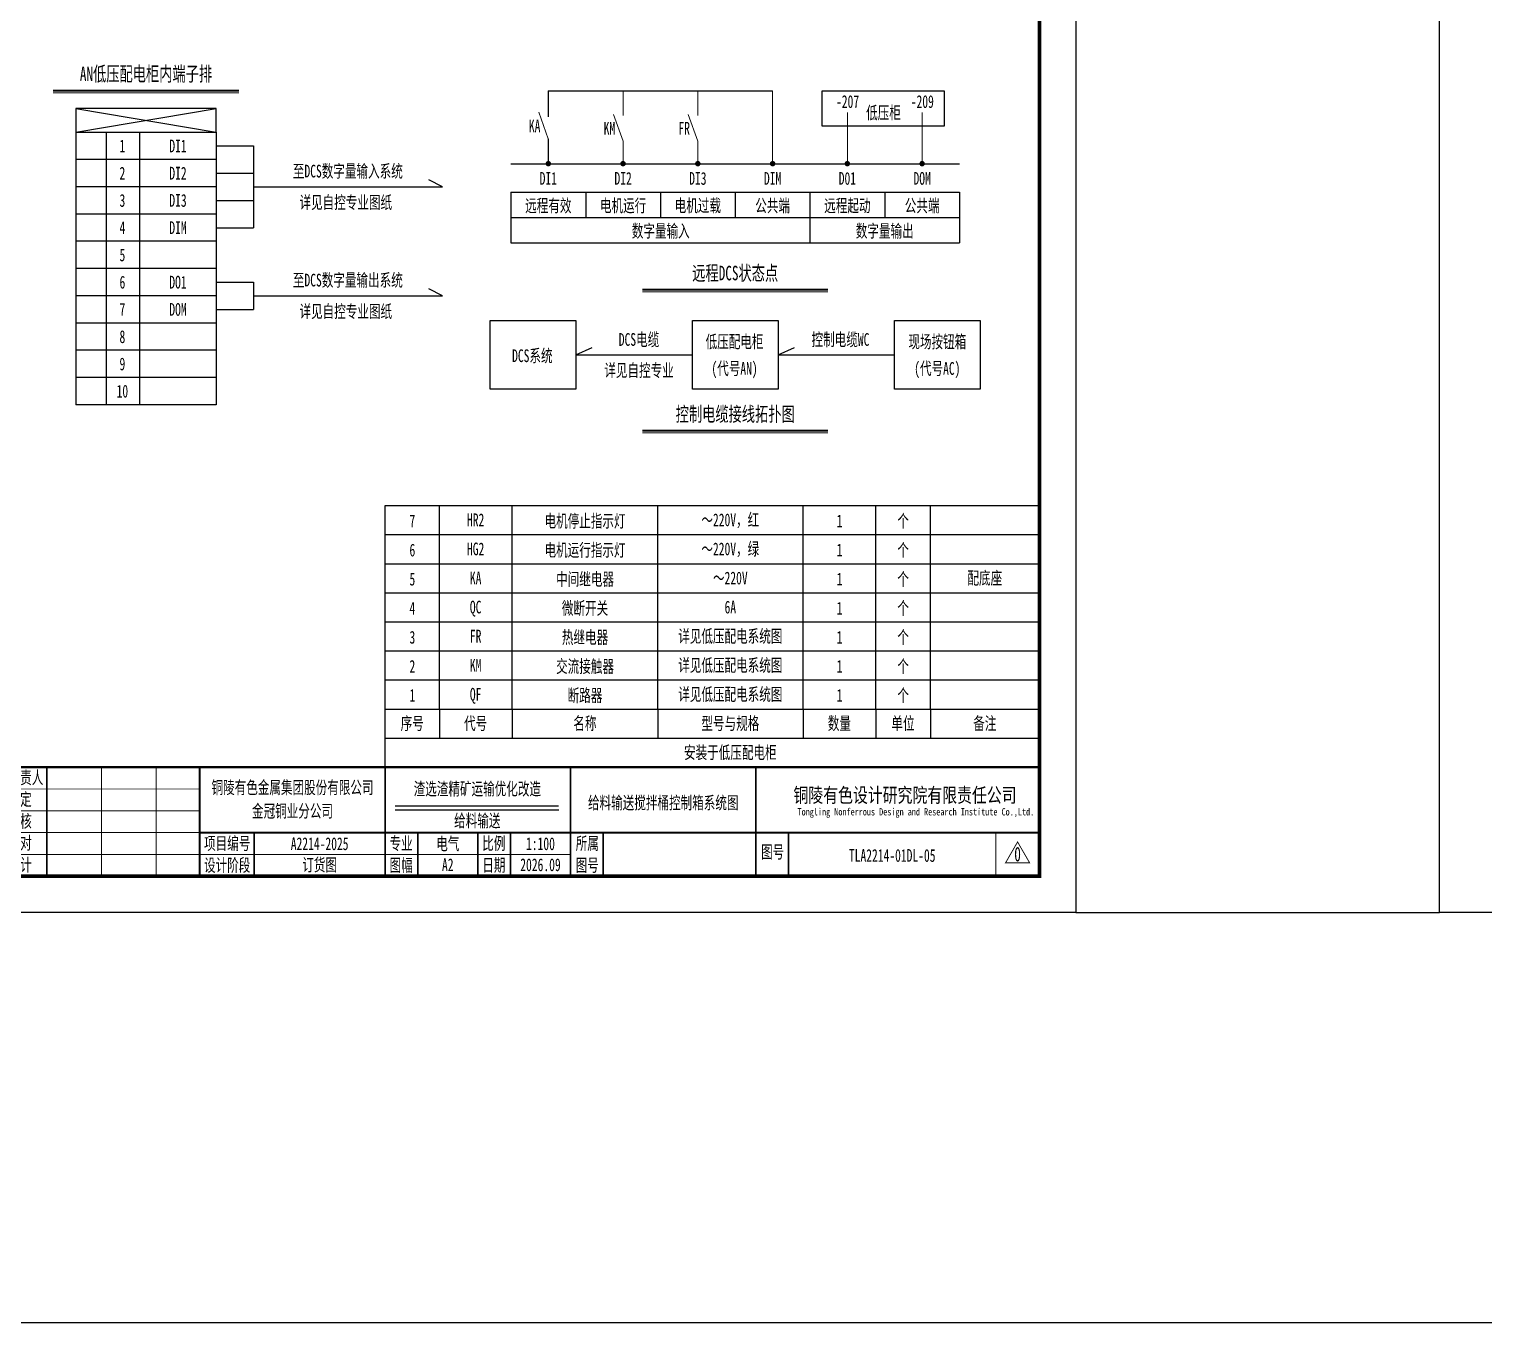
# Model space of a CAD drawing. Header units: millimetres. Extents: x 257344 to 1270023, y 272924 to 540726.
# Drawn here: x 658616 to 698634, y 446375 to 481975 of the extents above; entities that cross this region are included whole.
import ezdxf
from ezdxf.enums import TextEntityAlignment as Align

# ---------------------------------------------------------------- set-up
doc = ezdxf.new("R2010")
doc.units = ezdxf.units.MM
for name, color, linetype, lineweight in [('CAXA0层', 7, 'Continuous', 25), ('SW', 8, 'Continuous', 20), ('TEXT', 4, 'Continuous', 0)]:
    doc.layers.add(name, color=color, linetype=linetype, lineweight=lineweight)
for name, color, linetype in [('动力平面设备层', 1, 'Continuous'), ('图框', 7, 'Continuous'), ('标注-照明', 7, 'Continuous'), ('照明平面导线层', 3, 'Continuous'), ('照明平面设备层', 1, 'Continuous')]:
    doc.layers.add(name, color=color, linetype=linetype)
doc.styles.add('HZ', font='', dxfattribs={"width": 0.75})
doc.styles.add('标准', font='', dxfattribs={"width": 0.667})
doc.styles.get('HZ').set_extended_font_data('SimSun')
doc.styles.get('标准').set_extended_font_data('NSimSun')

# ---------------------------------------------------------------- blocks, each defined once
blk = doc.blocks.new('3')
at = {"layer": 'TEXT', "color": 7, "lineweight": 25, "style": 'HZ', "width": 0.75}
for s, height, p in [('铜陵有色设计研究院有限责任公司', 400, (221501, 249018)), ('Tongling Nonferrous Design and Research Institute Co.,Ltd.', 200, (221613, 248659))]:
    blk.add_text(s, height=height, dxfattribs=at).set_placement(p)
blk = doc.blocks.new('铜陵有色图签02')
at = {"layer": '图框', "linetype": 'Continuous', "lineweight": 50}
for p, q in [((-38401, 3003), (-38401, 1)), ((-29100, 3001), (-29100, 0))]:
    blk.add_line(p, q, dxfattribs=at)
at = {"layer": '图框', "color": 7, "linetype": 'Continuous', "lineweight": 25}
for p, q in [((-36201, 3010), (-36201, 9)), ((-34701, 3010), (-34701, 9)), ((-33401, 3017), (-33401, 16)), ((-31901, 3017), (-31901, 16)), ((-30601, 3017), (-30601, 16)), ((-29100, 1201), (-37501, 1201))]:
    blk.add_line(p, q, dxfattribs=at)
at = {"layer": '图框', "color": 7, "linetype": 'Continuous', "lineweight": 35}
for p, q in [((-27300, 3001), (-27300, 1)), ((-12000, 1201), (-12000, 1)), ((-6900, 1202), (-6900, 2)), ((-21600, 1197), (-21600, -3)), ((-17100, 1200), (-17100, 0)), ((-15450, 0), (-15450, 1200)), ((-14550, 1200), (-14550, 0))]:
    blk.add_line(p, q, dxfattribs=at)
at = {"layer": '图框', "lineweight": 25}
blk.add_line((-17723, 1830), (-13223, 1830), dxfattribs=at)
at = {"layer": '图框', "lineweight": 70, "const_width": 70}
blk.add_lwpolyline([(-17980, 3001), (0, 3001), (-38401, 3001)], dxfattribs=at)
at = {"layer": '图框', "color": 7, "linetype": 'Continuous', "lineweight": 25, "const_width": 25}
for points in [[(-37501, 3000), (-37501, 0)], [(-25800, 3001), (-25800, 1)], [(-24300, 3001), (-24300, 1)], [(-23100, 2401), (-37501, 2401)], [(-23100, 1801), (-37501, 1801)], [(-23100, 1201), (-29100, 1201)], [(-602, 943), (-932, 371), (-272, 371), (-602, 943)], [(-12900, 600), (-18000, 600), (-37501, 600)]]:
    blk.add_lwpolyline(points, dxfattribs=at)
at = {"layer": '图框', "linetype": 'Continuous', "lineweight": 50, "const_width": 50}
for points in [[(-23100, 3001), (-23100, 1)], [(-18000, 3000), (-18000, 0)]]:
    blk.add_lwpolyline(points, dxfattribs=at)
at = {"layer": '图框', "lineweight": 50, "const_width": 50}
for points in [[(-12900, 3001), (-12900, 1)], [(-7800, 3001), (-7800, 1)], [(0, 3000), (0, 0)], [(-23100, 1200), (0, 1200)]]:
    blk.add_lwpolyline(points, dxfattribs=at)
at = {"layer": '图框', "lineweight": 25, "const_width": 35}
blk.add_lwpolyline([(-17723, 1930), (-13223, 1930)], dxfattribs=at)
at = {"layer": '图框', "color": 7, "linetype": 'Continuous', "lineweight": 35, "const_width": 25}
blk.add_lwpolyline([(-1200, 1201), (-1200, 0)], dxfattribs=at)
at = {"layer": '图框', "linetype": 'Continuous', "lineweight": 70, "const_width": 70}
blk.add_lwpolyline([(-38401, 1), (0, 0)], dxfattribs=at)
at = {"layer": '图框', "lineweight": 25}
blk.add_blockref('3', (-228268, -246986), dxfattribs=at)
at = {"layer": 'TEXT', "color": 7, "lineweight": 25, "style": '标准', "width": 0.667}
for s, height, p in [('总  图', 300, (-36862, 2555)), ('建  筑', 300, (-34062, 2562)), ('热  工', 300, (-31262, 2562)), ('项目负责人', 350, (-28197, 2541)), ('会', 300, (-37942, 2054)), ('冶  炼', 300, (-36862, 1955)), ('化  工', 300, (-34062, 1962)), ('给排水', 300, (-31262, 1962)), ('审  定', 350, (-28197, 1941)), ('签', 300, (-37942, 1404)), ('选  矿', 300, (-36862, 1355)), ('暖  通', 300, (-34062, 1362)), ('自  控', 300, (-31262, 1362)), ('审  核', 350, (-28197, 1341)), ('栏', 300, (-37942, 754)), ('采  矿', 300, (-36862, 754)), ('机  械', 300, (-34062, 761)), ('电  气', 300, (-31262, 761)), ('校  对', 350, (-28197, 741)), ('项目编号', 350, (-22343, 730)), ('专业', 350, (-17559, 730)), ('比例', 350, (-15009, 730)), ('所属', 350, (-12438, 730)), ('图号', 350, (-7339, 495)), ('专  业', 300, (-36862, 170)), ('签  字', 300, (-35449, 170)), ('专  业', 300, (-34062, 177)), ('签  字', 300, (-32649, 177)), ('专  业', 300, (-31262, 177)), ('签  字', 300, (-29849, 177)), ('设  计', 350, (-28197, 139)), ('设计阶段', 350, (-22343, 130)), ('图幅', 350, (-17559, 130)), ('日期', 350, (-15009, 130)), ('图号', 350, (-12438, 130))]:
    blk.add_text(s, height=height, dxfattribs=at).set_placement(p, align=Align.CENTER)

msp = doc.modelspace()

# ---------------------------------------------------------------- linework, layer by layer
at = {"color": 2, "linetype": 'ByBlock', "lineweight": 25}
for p, q in [((659898.6, 479786), (663765.7, 479135.2)), ((659898.6, 479135.2), (663765.7, 479786)), ((659898.6, 479135.2), (659898.6, 471637.2)), ((659898.6, 479135.2), (663765.7, 479135.2)), ((660734.5, 479135.2), (660734.5, 471637.2)), ((661654, 479135.2), (661654, 471637.2)), ((663765.7, 479135.2), (663765.7, 471637.2)), ((663765.7, 478385.4), (659898.6, 478385.4)), ((663765.7, 477635.6), (659898.6, 477635.6)), ((663765.7, 476885.8), (659898.6, 476885.8)), ((663765.7, 476136), (659898.6, 476136)), ((663765.7, 475386.2), (659898.6, 475386.2)), ((663765.7, 474636.4), (659898.6, 474636.4)), ((663765.7, 473886.6), (659898.6, 473886.6)), ((663765.7, 473136.8), (659898.6, 473136.8)), ((663765.7, 472387), (659898.6, 472387)), ((663765.7, 471637.2), (659898.6, 471637.2))]:
    msp.add_line(p, q, dxfattribs=at)
at = {"color": 1, "linetype": 'ByBlock'}
for p, q in [((663765.7, 478760.3), (664784.6, 478760.3)), ((663765.7, 478010.5), (664784.6, 478010.5)), ((664784.6, 477635.6), (669985.9, 477635.6)), ((663765.7, 477260.7), (664784.6, 477260.7)), ((663765.7, 476510.9), (664784.6, 476510.9)), ((663765.7, 475011.3), (664784.6, 475011.3)), ((664784.6, 474636.4), (669985.9, 474636.4)), ((663765.7, 474261.5), (664784.6, 474261.5))]:
    msp.add_line(p, q, dxfattribs=at)
at = {"color": 3}
msp.add_line((687408.8, 457665.5), (697408.8, 457665.5), dxfattribs=at)
msp.add_lwpolyline([(257344.3, 516374.7), (780473.3, 516374.7), (780473.3, 446374.7), (257344.3, 446374.7)], close=True, dxfattribs=at)
at = {"color": 2, "linetype": 'ByBlock', "lineweight": 25}
msp.add_lwpolyline([(659898.6, 479135.2), (663765.7, 479135.2), (663765.7, 479786), (659898.6, 479786)], close=True, dxfattribs=at)
at = {"color": 7, "linetype": 'ByBlock', "lineweight": 20, "const_width": 75}
for points in [[(672861, 478272.3, 1), (672936, 478272.3, 1)], [(674917.5, 478272.3, 1), (674992.5, 478272.3, 1)], [(676973.9, 478272.3, 1), (677048.9, 478272.3, 1)], [(679030.4, 478272.3, 1), (679105.4, 478272.3, 1)], [(681086.9, 478272.3, 1), (681161.9, 478272.3, 1)], [(683143.4, 478272.3, 1), (683218.4, 478272.3, 1)]]:
    msp.add_lwpolyline(points, format="xyb", close=True, dxfattribs=at)
at = {"layer": 'CAXA0层', "color": 2, "linetype": 'ByBlock', "lineweight": 40}
for p, q in [((659283.1, 480289.5), (664381.2, 480289.5)), ((675490.6, 474807.6), (680588.8, 474807.6)), ((675490.6, 470928.7), (680588.8, 470928.7))]:
    msp.add_line(p, q, dxfattribs=at)
at = {"layer": 'CAXA0层', "color": 2, "linetype": 'ByBlock', "lineweight": 0}
for p, q in [((659283.1, 480224), (664381.2, 480224)), ((675490.6, 474742.2), (680588.8, 474742.2)), ((675490.6, 470863.3), (680588.8, 470863.3))]:
    msp.add_line(p, q, dxfattribs=at)
at = {"layer": 'SW', "color": 7, "linetype": 'ByBlock', "lineweight": 25}
for p, q in [((671870.2, 477487.3), (671870.2, 476090.9)), ((671870.2, 477487.3), (684209.2, 477487.3)), ((673926.7, 477487.3), (673926.7, 476789.1)), ((675983.2, 477487.3), (675983.2, 476789.1)), ((678039.7, 477487.3), (678039.7, 476789.1)), ((680096.2, 477487.3), (680096.2, 476090.9)), ((682152.7, 477487.3), (682152.7, 476789.1)), ((684209.2, 477487.3), (684209.2, 476090.9)), ((671870.2, 476789.1), (684209.2, 476789.1)), ((671870.2, 476090.9), (684209.2, 476090.9)), ((668408.8, 468865.9), (669908.8, 468865.9)), ((668408.8, 468065.9), (668408.8, 468865.9)), ((669908.8, 468865.9), (671908.8, 468865.9)), ((669908.8, 468065.9), (669908.8, 468865.9)), ((671908.8, 468865.9), (675908.8, 468865.9)), ((671908.8, 468065.9), (671908.8, 468865.9)), ((675908.8, 468865.9), (679908.8, 468865.9)), ((675908.8, 468065.9), (675908.8, 468865.9)), ((679908.8, 468865.9), (681908.8, 468865.9)), ((679908.8, 468065.9), (679908.8, 468865.9)), ((681908.8, 468865.9), (683408.8, 468865.9)), ((681908.8, 468065.9), (681908.8, 468865.9)), ((683408.8, 468865.9), (686408.8, 468865.9)), ((683408.8, 468065.9), (683408.8, 468865.9)), ((668408.8, 468065.9), (669908.8, 468065.9)), ((668408.8, 467265.9), (668408.8, 468065.9)), ((669908.8, 468065.9), (671908.8, 468065.9)), ((669908.8, 467265.9), (669908.8, 468065.9)), ((671908.8, 468065.9), (675908.8, 468065.9)), ((671908.8, 467265.9), (671908.8, 468065.9)), ((675908.8, 468065.9), (679908.8, 468065.9)), ((675908.8, 467265.9), (675908.8, 468065.9)), ((679908.8, 468065.9), (681908.8, 468065.9)), ((679908.8, 467265.9), (679908.8, 468065.9)), ((681908.8, 468065.9), (683408.8, 468065.9)), ((681908.8, 467265.9), (681908.8, 468065.9)), ((683408.8, 468065.9), (686408.8, 468065.9)), ((683408.8, 467265.9), (683408.8, 468065.9)), ((668408.8, 467265.9), (669908.8, 467265.9)), ((668408.8, 466465.9), (668408.8, 467265.9)), ((669908.8, 467265.9), (671908.8, 467265.9)), ((669908.8, 466465.9), (669908.8, 467265.9)), ((671908.8, 467265.9), (675908.8, 467265.9)), ((671908.8, 466465.9), (671908.8, 467265.9)), ((675908.8, 467265.9), (679908.8, 467265.9)), ((675908.8, 466465.9), (675908.8, 467265.9)), ((679908.8, 467265.9), (681908.8, 467265.9)), ((679908.8, 466465.9), (679908.8, 467265.9)), ((681908.8, 467265.9), (683408.8, 467265.9)), ((681908.8, 466465.9), (681908.8, 467265.9)), ((683408.8, 467265.9), (686408.8, 467265.9)), ((683408.8, 466465.9), (683408.8, 467265.9)), ((668408.8, 466465.9), (669908.8, 466465.9)), ((668408.8, 465665.9), (668408.8, 466465.9)), ((669908.8, 466465.9), (671908.8, 466465.9)), ((669908.8, 465665.9), (669908.8, 466465.9)), ((671908.8, 466465.9), (675908.8, 466465.9)), ((671908.8, 465665.9), (671908.8, 466465.9)), ((675908.8, 466465.9), (679908.8, 466465.9)), ((675908.8, 465665.9), (675908.8, 466465.9)), ((679908.8, 466465.9), (681908.8, 466465.9)), ((679908.8, 465665.9), (679908.8, 466465.9)), ((681908.8, 466465.9), (683408.8, 466465.9)), ((681908.8, 465665.9), (681908.8, 466465.9)), ((683408.8, 466465.9), (686408.8, 466465.9)), ((683408.8, 465665.9), (683408.8, 466465.9)), ((668408.8, 465665.9), (669908.8, 465665.9)), ((668408.8, 464865.9), (668408.8, 465665.9)), ((669908.8, 465665.9), (671908.8, 465665.9)), ((669908.8, 464865.9), (669908.8, 465665.9)), ((671908.8, 465665.9), (675908.8, 465665.9)), ((671908.8, 464865.9), (671908.8, 465665.9)), ((675908.8, 465665.9), (679908.8, 465665.9)), ((675908.8, 464865.9), (675908.8, 465665.9)), ((679908.8, 465665.9), (681908.8, 465665.9)), ((679908.8, 464865.9), (679908.8, 465665.9)), ((681908.8, 465665.9), (683408.8, 465665.9)), ((681908.8, 464865.9), (681908.8, 465665.9)), ((683408.8, 465665.9), (686408.8, 465665.9)), ((683408.8, 464865.9), (683408.8, 465665.9)), ((668408.8, 464865.9), (669908.8, 464865.9)), ((668408.8, 464065.9), (668408.8, 464865.9)), ((669908.8, 464865.9), (671908.8, 464865.9)), ((669908.8, 464065.9), (669908.8, 464865.9)), ((671908.8, 464865.9), (675908.8, 464865.9)), ((671908.8, 464065.9), (671908.8, 464865.9)), ((675908.8, 464865.9), (679908.8, 464865.9)), ((675908.8, 464065.9), (675908.8, 464865.9)), ((679908.8, 464865.9), (681908.8, 464865.9)), ((679908.8, 464065.9), (679908.8, 464865.9)), ((681908.8, 464865.9), (683408.8, 464865.9)), ((681908.8, 464065.9), (681908.8, 464865.9)), ((683408.8, 464865.9), (686408.8, 464865.9)), ((683408.8, 464065.9), (683408.8, 464865.9)), ((668408.8, 464065.9), (669908.8, 464065.9)), ((668408.8, 463265.9), (668408.8, 464065.9)), ((669908.8, 464065.9), (671908.8, 464065.9)), ((669908.8, 463265.9), (669908.8, 464065.9)), ((671908.8, 464065.9), (675908.8, 464065.9)), ((671908.8, 463265.9), (671908.8, 464065.9)), ((675908.8, 464065.9), (679908.8, 464065.9)), ((675908.8, 463265.9), (675908.8, 464065.9)), ((679908.8, 464065.9), (681908.8, 464065.9)), ((679908.8, 463265.9), (679908.8, 464065.9)), ((681908.8, 464065.9), (683408.8, 464065.9)), ((681908.8, 463265.9), (681908.8, 464065.9)), ((683408.8, 464065.9), (686408.8, 464065.9)), ((683408.8, 463265.9), (683408.8, 464065.9)), ((668408.8, 462465.9), (668408.8, 463265.9)), ((668408.8, 463265.9), (686408.8, 463265.9)), ((669908.8, 463265.9), (669908.8, 462465.9)), ((671908.8, 463265.9), (671908.8, 462465.9)), ((675908.8, 463265.9), (675908.8, 462465.9)), ((679908.8, 463265.9), (679908.8, 462465.9)), ((681908.8, 463265.9), (681908.8, 462465.9)), ((683408.8, 463265.9), (683408.8, 462465.9)), ((668408.8, 462465.9), (686408.8, 462465.9)), ((668408.8, 461665.9), (668408.8, 462465.9))]:
    msp.add_line(p, q, dxfattribs=at)
at = {"layer": '动力平面设备层', "color": 3, "linetype": 'ByBlock', "lineweight": -3, "ltscale": 100}
for p, q in [((680429.5, 480280), (683788.1, 480280)), ((680429.5, 479307.5), (680429.5, 480280)), ((683788.1, 480280), (683788.1, 479307.5)), ((683788.1, 479307.5), (680429.5, 479307.5))]:
    msp.add_line(p, q, dxfattribs=at)
at = {"layer": '动力平面设备层', "color": 1, "linetype": 'ByBlock', "lineweight": -3, "ltscale": 100}
for p, q in [((664784.6, 478760.3), (664784.6, 476510.9)), ((669985.9, 477635.6), (669609.3, 477828.8)), ((664784.6, 475011.3), (664784.6, 474261.5)), ((669985.9, 474636.4), (669609.3, 474829.6))]:
    msp.add_line(p, q, dxfattribs=at)
at = {"layer": '图框', "linetype": 'Continuous', "lineweight": 100, "const_width": 100}
msp.add_lwpolyline([(630508.8, 458665.5), (686408.8, 458665.5), (686408.8, 498665.5), (630508.8, 498665.5)], close=True, dxfattribs=at)
at = {"layer": '标注-照明', "linetype": 'ByBlock', "lineweight": 25, "ltscale": 100}
for p, q in [((672898.5, 480280), (672898.5, 479561)), ((672898.5, 480280), (679067.9, 480280)), ((672898.5, 478957.6), (672898.5, 478272.3)), ((671870.2, 478272.3), (684209.2, 478272.3)), ((673655.2, 473015.2), (674107.8, 473218.4)), ((673655.2, 473015.2), (676861.5, 473015.2)), ((679217.9, 473015.2), (679670.6, 473218.4)), ((679217.9, 473015.2), (682424.2, 473015.2))]:
    msp.add_line(p, q, dxfattribs=at)
for points in [[(673655.2, 472069.3), (671298.8, 472069.3), (671298.8, 473961.1), (673655.2, 473961.1)], [(679217.9, 472069.3), (676861.5, 472069.3), (676861.5, 473961.1), (679217.9, 473961.1)], [(684780.6, 472069.3), (682424.2, 472069.3), (682424.2, 473961.1), (684780.6, 473961.1)]]:
    msp.add_lwpolyline(points, close=True, dxfattribs=at)
at = {"layer": '照明平面导线层', "color": 0, "linetype": 'ByBlock', "lineweight": 20}
for p, q in [((674955, 479595.5), (674955, 480280)), ((677011.4, 479595.5), (677011.4, 480280)), ((679067.9, 478272.3), (679067.9, 480280)), ((672898.5, 478957.6), (672637, 479688.7)), ((674955, 478893.7), (674693.5, 479624.9)), ((677011.4, 478893.7), (676750, 479624.9)), ((681124.4, 478272.3), (681124.4, 479678.5)), ((683180.9, 478272.3), (683180.9, 479678.5)), ((674955, 478272.3), (674955, 478893.7)), ((677011.4, 478272.3), (677011.4, 478893.7))]:
    msp.add_line(p, q, dxfattribs=at)
at = {"layer": '照明平面设备层', "color": 0, "lineweight": -3, "ltscale": 100}
for points in [[(628008.8, 499665.5), (687408.8, 499665.5), (687408.8, 457665.5), (628008.8, 457665.5)], [(697408.8, 499665.5), (756808.8, 499665.5), (756808.8, 457665.5), (697408.8, 457665.5)]]:
    msp.add_lwpolyline(points, close=True, dxfattribs=at)

# ---------------------------------------------------------------- block references
at = {"layer": '图框', "lineweight": 25}
msp.add_blockref('铜陵有色图签02', (686408.8, 458665.5), dxfattribs=at)

# ---------------------------------------------------------------- texts
at = {"layer": 'SW', "color": 2, "linetype": 'ByBlock', "lineweight": 25, "style": '标准', "width": 0.667}
for s, p in [('AN低压配电柜内端子排', (661831.9, 480544.5)), ('远程DCS状态点', (678039.5, 475062.7)), ('控制电缆接线拓扑图', (678039.5, 471183.8))]:
    msp.add_text(s, height=400, dxfattribs=at).set_placement(p, align=Align.CENTER)
at = {"layer": 'SW', "color": 7, "linetype": 'ByBlock', "lineweight": 25, "style": '标准', "width": 0.667}
for s, p in [('-207', (681130.1, 479805.6)), ('低压柜', (682118.8, 479499.6)), ('-209', (683186.6, 479805.6)), ('1', (661182.8, 478585.4)), ('DI1', (662712.1, 478585.4)), ('至DCS数字量输入系统', (667383.8, 477892.8)), ('2', (661182.8, 477835.6)), ('DI2', (662712.1, 477835.6)), ('DI1', (672899, 477691.8)), ('DI2', (674955.5, 477691.8)), ('DI3', (677012, 477691.8)), ('DIM', (679068.5, 477691.8)), ('D01', (681125, 477691.8)), ('DOM', (683181.5, 477691.8)), ('3', (661182.8, 477085.8)), ('DI3', (662712.1, 477085.8)), ('详见自控专业图纸', (667326.9, 477032.9)), ('远程有效', (672899, 476943.3)), ('电机运行', (674955.5, 476943.3)), ('电机过载', (677012, 476943.3)), ('公共端', (679068.5, 476943.3)), ('远程起动', (681125, 476943.3)), ('公共端', (683181.5, 476943.3)), ('4', (661182.8, 476336)), ('DIM', (662712.1, 476336)), ('数字量输入', (675991.8, 476245.2)), ('数字量输出', (682152.7, 476245.2)), ('5', (661182.8, 475586.2)), ('6', (661182.8, 474836.4)), ('DO1', (662712.1, 474836.4)), ('至DCS数字量输出系统', (667383.8, 474893.6)), ('7', (661182.8, 474086.6)), ('DOM', (662712.1, 474086.6)), ('详见自控专业图纸', (667326.9, 474033.7)), ('8', (661182.8, 473336.8)), ('9', (661182.8, 472587)), ('10', (661182.8, 471837.2)), ('7', (669158.8, 468265.9)), ('HR2', (670899.9, 468296.8)), ('电机停止指示灯', (673908.8, 468265.9)), ('～220V，红', (677904.9, 468296.8)), ('1', (680908.8, 468265.9)), ('个', (682658.8, 468265.9)), ('6', (669158.8, 467465.9)), ('HG2', (670899.9, 467496.8)), ('电机运行指示灯', (673908.8, 467465.9)), ('～220V，绿', (677904.9, 467496.8)), ('1', (680908.8, 467465.9)), ('个', (682658.8, 467465.9)), ('5', (669158.8, 466665.9)), ('KA', (670899.9, 466696.8)), ('中间继电器', (673908.8, 466665.9)), ('～220V', (677904.9, 466696.8)), ('1', (680908.8, 466665.9)), ('个', (682658.8, 466665.9)), ('配底座', (684904.9, 466696.8)), ('4', (669158.8, 465865.9)), ('QC', (670899.9, 465896.8)), ('微断开关', (673908.8, 465865.9)), ('6A', (677904.9, 465896.8)), ('1', (680908.8, 465865.9)), ('个', (682658.8, 465865.9)), ('3', (669158.8, 465065.9)), ('FR', (670899.9, 465096.8)), ('热继电器', (673908.8, 465065.9)), ('详见低压配电系统图', (677904.9, 465096.8)), ('1', (680908.8, 465065.9)), ('个', (682658.8, 465065.9)), ('2', (669158.8, 464265.9)), ('KM', (670899.9, 464296.8)), ('交流接触器', (673908.8, 464265.9)), ('详见低压配电系统图', (677904.9, 464296.8)), ('1', (680908.8, 464265.9)), ('个', (682658.8, 464265.9)), ('1', (669158.8, 463465.9)), ('QF', (670899.9, 463496.8)), ('断路器', (673908.8, 463465.9)), ('详见低压配电系统图', (677904.9, 463496.8)), ('1', (680908.8, 463465.9)), ('个', (682658.8, 463465.9)), ('序号', (669156.9, 462696.8)), ('代号', (670899.9, 462696.8)), ('名称', (673904.9, 462696.8)), ('型号与规格', (677904.9, 462696.8)), ('数量', (680904.9, 462696.8)), ('单位', (682654.9, 462696.8)), ('备注', (684904.9, 462696.8)), ('安装于低压配电柜', (677904.9, 461896.8))]:
    msp.add_text(s, height=350, dxfattribs=at).set_placement(p, align=Align.CENTER)
for s, p in [('KA', (672681.5, 479310)), ('KM', (674738, 479246.1)), ('FR', (676794.5, 479246.1))]:
    msp.add_text(s, height=350, dxfattribs=at).set_placement(p, align=Align.MIDDLE_RIGHT)
at = {"layer": 'SW', "color": 4, "linetype": 'ByBlock', "lineweight": 25, "style": '标准', "width": 0.667}
for s, p in [('DCS电缆', (675393.5, 473259.6)), ('低压配电柜', (678021.4, 473201.4)), ('控制电缆WC', (680934.7, 473259.6)), ('现场按钮箱', (683598.2, 473201.4)), ('DCS系统', (672458.7, 472813.1)), ('详见自控专业', (675393.5, 472410.9)), ('(代号AN)', (678021.4, 472462.5)), ('(代号AC)', (683598.2, 472462.5))]:
    msp.add_text(s, height=350, dxfattribs=at).set_placement(p, align=Align.CENTER)
at = {"layer": 'SW', "color": 4, "linetype": 'Continuous', "lineweight": 25, "style": '标准', "width": 0.667}
for s, height, p in [('铜陵有色金属集团股份有限公司', 350, (665862.7, 460933.6)), ('渣选渣精矿运输优化改造', 350, (670945.6, 460896.5)), ('金冠铜业分公司', 350, (665862.7, 460285.9)), ('给料输送搅拌桶控制箱系统图', 350, (676059.7, 460512.4)), ('给料输送', 350, (670945.6, 460019.8)), ('A2214-2025', 350, (666608.2, 459385.2)), ('电气', 350, (670133, 459385.2)), ('1:100', 350, (672683, 459385.2)), ('TLA2214-01DL-05', 350, (682358.1, 459062)), ('0', 400, (685806.6, 459073.4)), ('A2', 350, (670133, 458805.5)), ('2026.09', 350, (672683, 458805.5))]:
    msp.add_text(s, height=height, dxfattribs=at).set_placement(p, align=Align.CENTER)
at = {"layer": 'SW', "color": 1, "linetype": 'Continuous', "lineweight": 25, "style": '标准', "width": 0.667}
msp.add_text('订货图', height=350, dxfattribs=at).set_placement((666608.2, 458805.5), align=Align.CENTER)

doc.saveas('drawing.dxf')
